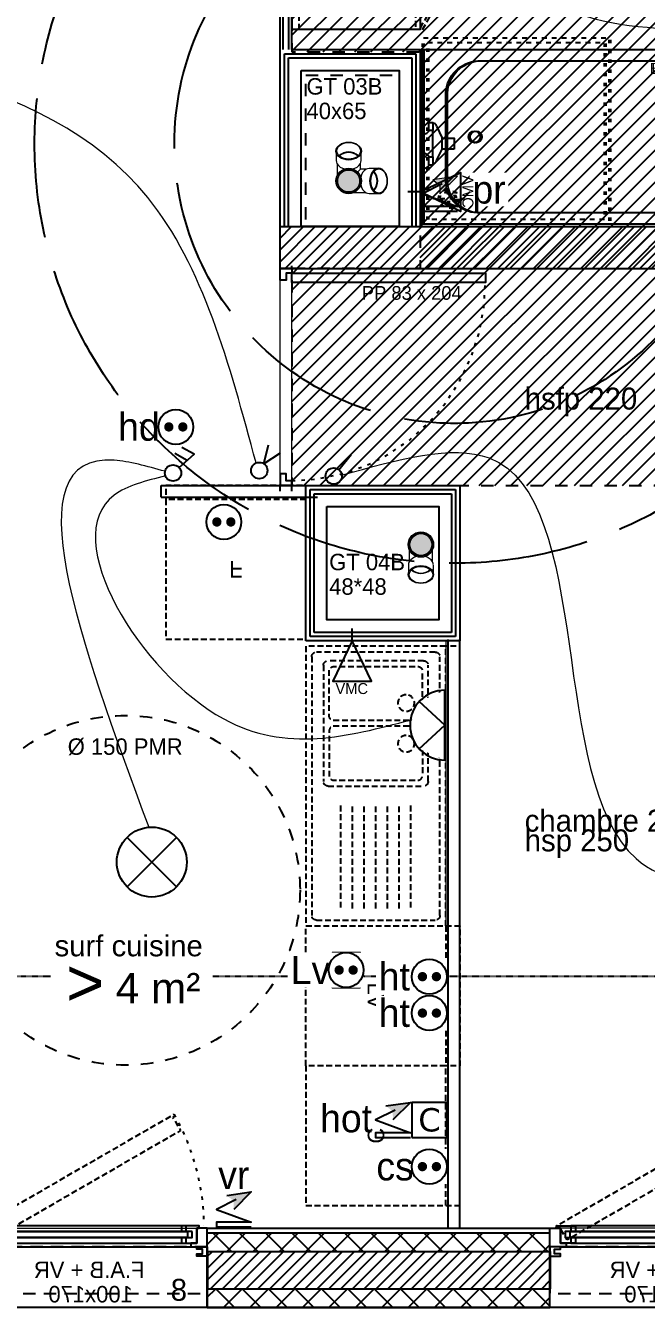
# Model space of a CAD drawing. Header units: centimetres. Extents: x -35664 to 50682, y -23001 to 23705.
# Drawn here: x 8851 to 9117, y 2192 to 2742 of the extents above; entities that cross this region are included whole.
import ezdxf

# ---------------------------------------------------------------- set-up
doc = ezdxf.new("R2010")
doc.units = ezdxf.units.CM
for name, pattern in [('ACAD_ISO02W100', [15, 12, -3]), ('ISO-03', [1.5, 0.6, -0.9]), ('Style de ligne -1', [0.41664, 0.20828, -0.20836]), ('Style de ligne -11', [0.347222, 0.20828, -0.138942]), ('Style de ligne -12', [0.164042, 0.054681, -0.109361]), ('Style de ligne -13', [0.147638, 0.098425, -0.049213]), ('Style de ligne -18', [0.164042, 0.054681, -0.109361]), ('Style de ligne -19', [0.166667, 0.055556, -0.111111]), ('Style de ligne -5', [0.20828, 0.069425, -0.138855]), ('VW-01', [0.41656, 0.20828, -0.20828])]:
    doc.linetypes.add(name, pattern=pattern)
for name, color, linetype in [('B aménagement intérieur', 252, 'Continuous'), ('B BATI-équipement-sanitaires', 252, 'Continuous'), ('B faience', 252, 'Style de ligne -11'), ('B Faux plafonds', 9, 'Continuous'), ('B Faux plafonds_Hatch', 9, 'Continuous'), ('B GÈnÈral_Hatch', 252, 'Continuous'), ('B Général', 252, 'Continuous'), ('C ANNOTATIONS-axes horizontaux', 252, 'Style de ligne -1'), ('C ANNOTATIONS-PMR', 252, 'Style de ligne -5'), ('C ANNOTATIONS-prestations', 252, 'Continuous'), ('C ANNOTATIONS-texte', 252, 'Continuous'), ('C ANNOTATIONS-textes-numérotation gaine', 252, 'ISO-03'), ('D SURFACES-shab', 252, 'Continuous'), ('F REMPLISSAGE-vert clair', 252, 'Continuous'), ('F REMPLISSAGE-vert foncé', 252, 'Continuous'), ('prlm-EAU-CHU', 42, 'Continuous'), ('prlm-EAU-EF', 161, 'Continuous'), ('prlm-EAU-EUEV', 25, 'Continuous'), ('prlm-GT', 242, 'Continuous'), ('prlm-MOD', 64, 'Continuous')]:
    doc.layers.add(name, color=color, linetype=linetype)
doc.layers.add('prlm-ELEC-CFO', color=1, linetype='Continuous', lineweight=25)
doc.layers.add('prlm-ZEROPLOT', color=254, linetype='Continuous', plot=False)
doc.styles.add('Eurostile', font='Eurosti.TTF')
doc.styles.add('Eurostile (bold)', font='Eurostib.TTF')
doc.styles.add('Eurostile (italic)', font='Eurostib.TTF')
doc.styles.add('prlm-elec-cfo', font='comic.ttf', dxfattribs={"height": 12})
doc.styles.add('prlm-sejc', font='arial.ttf', dxfattribs={"height": 20})
doc.styles.get("Standard").update_dxf_attribs({"font": 'isocp.shx', "height": 15})
pattern_1 = [(45, (0, 0), (-5.656854, 5.656854), []), (135, (0, 0), (5.656854, 5.656854), [])]
pattern_2 = [(45, (0, 0), (2.4253472, -2.6458333), [])]

# ---------------------------------------------------------------- blocks, each defined once
blk = doc.blocks.new('B 90.PP 80')
at = {"layer": 'B Général', "flags": 128}
blk.add_lwpolyline([(-43, 2.5), (-43, 85.5), (-39, 85.5), (-39, 2.5)], close=True, dxfattribs=at)
at = {"layer": 'B Général', "linetype": 'Style de ligne -18', "ltscale": 25.4, "flags": 128}
blk.add_lwpolyline([(46, 2.5), (45.27, 13.33), (43.1, 23.98), (39.53, 34.26), (34.61, 44), (28.44, 53.03), (21.1, 61.19), (12.74, 68.35), (3.5, 74.38), (-6.47, 79.18), (-17, 82.67), (-27.91, 84.79), (-39, 85.5)], dxfattribs=at)
at = {"layer": 'B Général', "linetype": 'Continuous', "flags": 128}
for points in [[(-45, 2.5), (-43, 2.5), (-43, 0), (-40, 0), (-40, -2.5), (-45, -2.5)], [(48, 2.5), (46, 2.5), (46, 0), (43, 0), (43, -2.5), (48, -2.5), (48, -2.5), (48, -2.5), (48, 1.79), (48, 1.79)]]:
    blk.add_lwpolyline(points, close=True, dxfattribs=at)
at = {"layer": 'C ANNOTATIONS-prestations', "insert": (-37.5, 32.5), "char_height": 5.8825, "attachment_point": 1, "rotation": 90, "line_spacing_factor": 0.894142, "style": 'Eurostile'}
blk.add_mtext('PP 83 x 204', dxfattribs=at)
blk = doc.blocks.new('B 90.Groupe-4-1')
at = {"layer": 'B Général', "linetype": 'Continuous'}
for centre, major_axis, ratio in [((0, -24.07), (32, 0), 0.65625), ((0, -6.97), (1.5, 0), 1), ((0, -17.15), (2.5, 0), 1)]:
    blk.add_ellipse(centre, major_axis=major_axis, ratio=ratio, dxfattribs=at)
for points in [[(-30.82, -18.37), (-20.7, -11.37), (-9.74, -11.32), (-4.71, -11.3), (0, -11.3)], [(30.82, -18.37), (20.7, -11.37), (9.74, -11.32), (4.71, -11.3), (0, -11.3)]]:
    blk.add_open_spline(points, degree=2, knots=[0, 0, 0, 1, 1, 2, 2, 2], dxfattribs=at)
blk.add_open_spline([(-30.45, -17.59), (-30.5, -17.61), (-30.55, -17.64)], degree=2, dxfattribs=at)
blk = doc.blocks.new('B 90.meuble vasque 80x60')
at = {"layer": 'B BATI-équipement-sanitaires', "linetype": 'Style de ligne -13', "ltscale": 25.4, "flags": 128}
for points in [[(-40, -3.07), (40, -3.07), (40, -53.07), (-40, -53.07)], [(-40, -56.07), (-5.36, -76.07), (-4.71, -74.94), (-39.35, -54.94)], [(40, -56.07), (5.36, -76.07), (4.71, -74.94), (39.35, -54.94)]]:
    blk.add_lwpolyline(points, close=True, dxfattribs=at)
at = {"layer": 'B BATI-équipement-sanitaires', "linetype": 'Style de ligne -13', "ltscale": 25.4}
for centre, start, end in [((-40, -56.07), 330, 0), ((40, -56.07), 180, 210)]:
    blk.add_arc(centre, 40, start, end, dxfattribs=at)
at = {"layer": 'B Général', "flags": 128}
blk.add_lwpolyline([(-40, 0), (40, 0), (40, -55), (-40, -55)], close=True, dxfattribs=at)
at = {"layer": 'B Général'}
blk.add_blockref('B 90.Groupe-4-1', (0, 0), dxfattribs=at)
at = {"layer": 'C ANNOTATIONS-prestations', "insert": (40, -53.07), "char_height": 4.706, "width": 80, "attachment_point": 9, "line_spacing_factor": 0.894142, "style": 'Eurostile'}
blk.add_mtext('meuble vasque 80x55', dxfattribs=at)
blk = doc.blocks.new('B 90.Rond 150_PMR')
at = {"layer": 'B Général', "linetype": 'VW-01', "ltscale": 25.4}
blk.add_circle((0, 0), 75, dxfattribs=at)
at = {"layer": 'B Général', "insert": (-61.5, 0), "char_height": 7.059, "attachment_point": 5, "rotation": 90, "line_spacing_factor": 0.894142, "style": 'Eurostile (italic)'}
blk.add_mtext('Ø 150 PMR', dxfattribs=at)
blk = doc.blocks.new('B 90.Cuisson')
at = {"layer": 'B Général', "linetype": 'Style de ligne -13', "ltscale": 25.4, "flags": 128}
blk.add_lwpolyline([(-30, 30), (-30, 36), (30, 36), (30, 30)], dxfattribs=at)
blk.add_lwpolyline([(-30, 30), (30, 30), (30, -30), (-30, -30)], close=True, dxfattribs=at)
at = {"layer": 'B Général', "insert": (0, 0), "char_height": 7.06, "attachment_point": 5, "line_spacing_factor": 0.894142, "style": 'Eurostile'}
blk.add_mtext('C', dxfattribs=at)
blk = doc.blocks.new('B 90.Frigo')
at = {"layer": 'B Général', "linetype": 'Style de ligne -13', "ltscale": 25.4, "flags": 128}
blk.add_lwpolyline([(-30, 30), (30, 30), (30, -30), (-30, -30)], close=True, dxfattribs=at)
blk.add_lwpolyline([(30, -30), (30, -36), (-30, -36), (-30, -30)], dxfattribs=at)
at = {"layer": 'B Général', "insert": (0, 0), "char_height": 7.06, "attachment_point": 5, "line_spacing_factor": 0.894142, "style": 'Eurostile'}
blk.add_mtext('F', dxfattribs=at)
blk = doc.blocks.new('B 90.Evier 120.60 T3 et +')
at = {"layer": 'B Général', "linetype": 'Style de ligne -13', "ltscale": 25.4}
for p, q in [((-57.5, -55.5), (-57.5, -4.5)), ((-55.5, -2.5), (55.5, -2.5)), ((57.5, -4.5), (57.5, -55.5)), ((0, -50.5), (0, -9.53)), ((2, -7.53), (51.79, -7.53)), ((18.98, -10), (18.98, -10)), ((53.79, -9.53), (53.79, -50.5)), ((-52.12, -15), (-7.88, -15)), ((-52.5, -20), (-7.5, -20)), ((-52.5, -25), (-7.5, -25)), ((-52.5, -30), (-7.5, -30)), ((-52.5, -35), (-7.5, -35)), ((-52.5, -40), (-7.5, -40)), ((25.65, -43.33), (25.65, -43.33)), ((-52.12, -45), (-7.88, -45)), ((51.79, -52.5), (2, -52.5)), ((9.17, -50), (9.17, -50)), ((55.5, -57.5), (-55.5, -57.5))]:
    blk.add_line(p, q, dxfattribs=at)
at = {"layer": 'B Général', "linetype": 'Style de ligne -13', "ltscale": 25.4, "flags": 128}
blk.add_lwpolyline([(-60, 0), (-60, 6), (60, 6), (60, 0)], dxfattribs=at)
blk.add_lwpolyline([(-60, 0), (60, 0), (60, -60), (-60, -60)], close=True, dxfattribs=at)
for points in [[(25.65, -12), (25.65, -48, -0.414212), (23.65, -50), (4.5, -50, -0.198914), (3.09, -49.41, -0.198914), (2.5, -48), (2.5, -12, -0.414214), (4.5, -10)], [(25.65, -12, 0.414212), (23.65, -10), (4.45, -10)], [(28.15, -12), (28.15, -48, 0.414212), (30.15, -50), (49.29, -50, 0.198914), (50.71, -49.41, 0.198914), (51.29, -48), (51.29, -12, 0.414214), (49.29, -10)], [(28.15, -12, -0.414212), (30.15, -10), (49.34, -10)]]:
    blk.add_lwpolyline(points, format="xyb", dxfattribs=at)
at = {"layer": 'B Général', "linetype": 'Style de ligne -13', "ltscale": 25.4}
for centre, start, end in [((-55.5, -4.5), 90, 180), ((55.5, -4.5), 0, 90), ((2, -9.53), 90, 180), ((51.79, -9.53), 0, 90), ((2, -50.5), 180, 270), ((51.79, -50.5), 270, 0), ((-55.5, -55.5), 180, 270), ((55.5, -55.5), 270, 0)]:
    blk.add_arc(centre, 2, start, end, dxfattribs=at)
for centre in [(18.15, -17), (35.65, -17)]:
    blk.add_ellipse(centre, major_axis=(3.54, 0), ratio=1, dxfattribs=at)
blk = doc.blocks.new('B 90.Groupe-17-1')
at = {"layer": 'B Général', "linetype": 'Style de ligne -19', "ltscale": 25.4}
for p, q in [((-29.11, -35.61), (-29.11, -22.61)), ((-22.61, -29.11), (-35.61, -29.11))]:
    blk.add_line(p, q, dxfattribs=at)
at = {"layer": 'B Général', "linetype": 'Style de ligne -19', "ltscale": 25.4, "flags": 128}
for points in [[(-40, -40), (-40, 40), (40, 40), (40, -40)], [(-38, -38), (-38, 38), (38, 38), (38, -38)]]:
    blk.add_lwpolyline(points, close=True, dxfattribs=at)
at = {"layer": 'B Général', "linetype": 'Style de ligne -19', "ltscale": 25.4}
for radius in [4, 3]:
    blk.add_circle((-29.11, -29.11), radius, dxfattribs=at)
blk = doc.blocks.new('B 90.Douche pointillée')
at = {"layer": 'B Général'}
blk.add_blockref('B 90.Groupe-17-1', (0, 0), dxfattribs=at)
blk = doc.blocks.new('B 90.Baignoire 75_170')
at = {"layer": 'B faience', "lineweight": 18, "flags": 128}
blk.add_lwpolyline([(-85, 38.5), (-85, -37.5), (86, -37.5)], dxfattribs=at)
at = {"layer": 'B Général', "linetype": 'Continuous', "flags": 128}
blk.add_lwpolyline([(-84, -36.5), (-84, 38.5), (86, 38.5), (86, -36.5)], close=True, dxfattribs=at)
blk.add_lwpolyline([(-74, -17.85), (-74, 19.85, -0.379059), (-60.25, 33.6), (62.5, 33.6, -0.377778), (76, 20.1), (76, -17.85, -0.374545), (62.25, -31.6), (-60.5, -31.6, -0.392593), (-74, -18.1)], format="xyb", close=True, dxfattribs=at)
at = {"layer": 'B Général', "linetype": 'Continuous'}
blk.add_circle((-61.7, 1), 2.5, dxfattribs=at)
at = {"layer": 'B Général'}
blk.add_blockref('B 90.Douche pointillée', (-44, 3.5), dxfattribs=at)
at = {"layer": 'C ANNOTATIONS-prestations', "insert": (62.5, 26.61), "char_height": 4.706, "width": 80, "attachment_point": 9, "line_spacing_factor": 0.894142, "style": 'Eurostile'}
blk.add_mtext('Baignoire 170x75', dxfattribs=at)
blk = doc.blocks.new('B 90.Lave Vaisselle')
at = {"layer": 'B Général', "linetype": 'Style de ligne -13', "ltscale": 25.4, "flags": 128}
blk.add_lwpolyline([(-30, 30), (-30, 36), (30, 36), (30, 30)], dxfattribs=at)
blk.add_lwpolyline([(-30, 30), (30, 30), (30, -30), (-30, -30)], close=True, dxfattribs=at)
at = {"layer": 'B Général', "insert": (0, 0), "char_height": 7.059, "attachment_point": 5, "line_spacing_factor": 0.894142, "style": 'Eurostile'}
blk.add_mtext('LV', dxfattribs=at)
blk = doc.blocks.new('B 90.VMC')
at = {"layer": 'B Général', "linetype": 'Style de ligne -1', "ltscale": 25.4}
blk.add_line((0, 10.77), (0, 17), dxfattribs=at)
at = {"layer": 'B Général', "linetype": 'Continuous', "flags": 128}
blk.add_lwpolyline([(0, 10.77), (-8.34, -6.52), (8.34, -6.52)], close=True, dxfattribs=at)
at = {"layer": 'C ANNOTATIONS-prestations', "insert": (-7.15, -7.39), "char_height": 4.706, "attachment_point": 1, "line_spacing_factor": 0.894142, "style": 'Eurostile'}
blk.add_mtext('VMC', dxfattribs=at)
blk = doc.blocks.new('B 90.T3 BS 102 (2D)')
at = {"layer": 'B Faux plafonds_Hatch', "linetype": 'Continuous'}
h = blk.add_hatch(dxfattribs=at)
h.set_pattern_fill('F_P__SOFFITE', color=256, style=0, pattern_type=2)
h.set_pattern_definition([(45, (0, 0.2205), (-3.527778, 3.30729), [])])
h.paths.add_polyline_path([(-20.53, 449.65), (-20.53, 320.95), (-25.53, 320.95), (-25.53, 385.95), (-110.99, 385.95), (-110.99, 190.25), (116.15, 190.25), (116.15, 155.25), (47.15, 155.25), (47.16, -0.29), (102.15, -0.29), (102.15, -93.29), (47.16, -93.29), (47.16, -186.29), (273.16, -186.29), (273.16, 315.95), (125.16, 315.95), (125.16, 449.65)])
at = {"layer": 'B faience', "lineweight": 18}
for p, q in [((53.16, -252.95), (113.16, -252.95)), ((113.16, -252.95), (113.16, -375.29))]:
    blk.add_line(p, q, dxfattribs=at)
at = {"layer": 'B Faux plafonds', "linetype": 'VW-01', "ltscale": 25.4, "flags": 128}
blk.add_lwpolyline([(-20.53, 449.65), (-20.53, 320.95), (-25.53, 320.95), (-25.53, 385.95), (-110.99, 385.95), (-110.99, 190.25), (116.15, 190.25), (116.15, 155.25), (47.15, 155.25), (47.16, -0.29), (102.15, -0.29), (102.15, -93.29), (47.16, -93.29), (47.16, -186.29), (273.16, -186.29), (273.16, 315.95), (125.16, 315.95), (125.16, 449.65)], close=True, dxfattribs=at)
at = {"layer": 'B Général', "linetype": 'Continuous'}
for p, q in [((42.16, 0.71), (42.16, 155.25)), ((47.16, 0.71), (47.16, 155.25)), ((42.16, -75.29), (42.16, 0.71)), ((42.16, 0.71), (42.16, 0.71)), ((47.16, 0.71), (102.16, 0.71)), ((102.16, 0.71), (102.16, -75.29)), ((51.16, -75.29), (51.16, -8.29)), ((51.16, -8.29), (93.16, -8.29)), ((93.16, -8.29), (93.16, -75.29)), ((42.16, -93.29), (42.16, -92.08)), ((42.16, -93.29), (42.16, -92.08)), ((47.16, -93.29), (42.16, -93.29)), ((47.16, -93.29), (47.16, -92.08)), ((47.16, -93.29), (47.16, -92.08)), ((-8.84, -186.29), (58.16, -186.29)), ((-8.84, -186.29), (58.16, -186.29)), ((-8.84, -191.29), (-8.84, -186.29)), ((42.16, -188.79), (42.16, -186.29)), ((47.16, -186.29), (42.16, -186.29)), ((42.16, -188.79), (42.16, -186.29)), ((47.16, -188.79), (47.16, -186.29)), ((47.16, -188.79), (47.16, -186.29)), ((53.16, -186.29), (119.16, -186.29)), ((53.16, -252.95), (53.16, -186.29)), ((119.16, -186.29), (119.16, -252.95)), ((-8.84, -191.29), (58.16, -191.29)), ((-8.84, -191.29), (58.16, -191.29)), ((62.16, -195.29), (110.16, -195.29)), ((62.16, -243.95), (62.16, -195.29)), ((110.16, -195.29), (110.16, -243.95)), ((110.16, -243.95), (62.16, -243.95)), ((119.16, -252.95), (53.16, -252.95)), ((114.16, -504.95), (114.16, -252.45)), ((114.16, -504.95), (114.16, -252.45)), ((119.16, -504.95), (119.16, -252.45)), ((119.16, -504.95), (119.16, -252.45))]:
    blk.add_line(p, q, dxfattribs=at)
at = {"layer": 'D SURFACES-shab', "lineweight": 18, "flags": 128}
for points in [[(42.16, -186.29), (42.16, 185.25), (-465.15, 185.25), (-465.15, -224.95), (-101.84, -224.95), (-101.84, -504.95), (114.16, -504.95), (114.16, -252.95), (53.16, -252.95), (53.16, -191.29), (-8.84, -191.29), (-8.84, -186.29)], [(102.16, 0.71), (47.16, 0.71), (47.16, 155.25), (116.16, 155.25), (116.16, 185.25), (273.16, 185.25), (273.16, -75.29), (102.16, -75.29)], [(119.16, -186.29), (47.16, -186.29), (47.16, -93.29), (273.16, -93.29), (273.16, -250.95), (503.16, -250.95), (503.16, -504.95), (119.16, -504.95)]]:
    blk.add_lwpolyline(points, close=True, dxfattribs=at)
at = {"layer": 'F REMPLISSAGE-vert clair'}
for p, q in [((43.46, 0.71), (43.46, 155.25)), ((45.86, 0.71), (45.86, 155.25)), ((43.96, -75.29), (43.96, -1.09)), ((43.96, -1.09), (100.36, -1.09)), ((45.76, -75.29), (45.76, -2.89)), ((45.76, -2.89), (98.56, -2.89)), ((98.56, -2.89), (98.56, -75.29)), ((100.36, -1.09), (100.36, -75.29)), ((54.96, -188.09), (117.36, -188.09)), ((54.96, -251.15), (54.96, -188.09)), ((56.76, -189.89), (115.56, -189.89)), ((56.76, -249.35), (56.76, -189.89)), ((115.56, -189.89), (115.56, -249.35)), ((117.36, -188.09), (117.36, -251.15)), ((117.36, -251.15), (54.96, -251.15)), ((115.56, -249.35), (56.76, -249.35))]:
    blk.add_line(p, q, dxfattribs=at)
at = {"layer": 'F REMPLISSAGE-vert clair', "linetype": 'Continuous'}
for p, q in [((51.16, -75.29), (51.16, -8.29)), ((51.16, -8.29), (93.16, -8.29)), ((93.16, -8.29), (93.16, -75.29)), ((62.16, -195.29), (110.16, -195.29)), ((62.16, -243.95), (62.16, -195.29)), ((110.16, -195.29), (110.16, -243.95)), ((110.16, -243.95), (62.16, -243.95))]:
    blk.add_line(p, q, dxfattribs=at)
at = {"layer": 'F REMPLISSAGE-vert foncé', "linetype": 'Continuous'}
for p, q in [((42.16, 0.71), (42.16, 155.25)), ((47.16, 0.71), (47.16, 155.25)), ((42.16, -75.29), (42.16, 0.71)), ((47.16, 0.71), (102.16, 0.71)), ((102.16, 0.71), (102.16, -75.29)), ((53.16, -186.29), (119.16, -186.29)), ((53.16, -252.95), (53.16, -186.29)), ((119.16, -186.29), (119.16, -252.95)), ((119.16, -252.95), (53.16, -252.95))]:
    blk.add_line(p, q, dxfattribs=at)
at = {"layer": 'F REMPLISSAGE-vert foncé'}
for p, q in [((43.46, 0.71), (43.46, 155.25)), ((45.86, 0.71), (45.86, 155.25)), ((43.96, -75.29), (43.96, -1.09)), ((43.96, -1.09), (100.36, -1.09)), ((100.36, -1.09), (100.36, -75.29)), ((54.96, -188.09), (117.36, -188.09)), ((54.96, -251.15), (54.96, -188.09)), ((117.36, -188.09), (117.36, -251.15)), ((117.36, -251.15), (54.96, -251.15))]:
    blk.add_line(p, q, dxfattribs=at)
at = {"layer": 'B Général'}
for name, p, rotation in [('B 90.meuble vasque 80x60', (47.16, 49.25), 90), ('B 90.PP 80', (44.66, -138.29), 270), ('B 90.Lave Vaisselle', (83.16, -405.29), 270)]:
    blk.add_blockref(name, p, dxfattribs=dict(at, rotation=rotation))
for name, p in [('B 90.Baignoire 75_170', (187.16, -37.79)), ('B 90.Baignoire 75_170', (187.84, -37.79)), ('B 90.VMC', (73, -263.72))]:
    blk.add_blockref(name, p, dxfattribs=at)
at = {"layer": 'B Général', "xscale": -1}
for name, p, rotation in [('B 90.VMC', (112.93, -60.4), 90), ('B 90.Frigo', (23.16, -222.29), 180), ('B 90.Evier 120.60 T3 et +', (113.16, -315.29), 270), ('B 90.Cuisson', (83.16, -465.29), 270)]:
    blk.add_blockref(name, p, dxfattribs=dict(at, rotation=rotation))
at = {"layer": 'C ANNOTATIONS-PMR', "ltscale": 25.4, "rotation": 270}
blk.add_blockref('B 90.Rond 150_PMR', (-24.34, -360), dxfattribs=at)
at = {"layer": 'C ANNOTATIONS-prestations', "char_height": 9.412, "attachment_point": 1, "line_spacing_factor": 0.894142, "style": 'Eurostile'}
for s, insert, width in [('hsfp 220', (147.02, -144.36), 61.1401), ('hsp 250', (147.02, -333.9), 106.0944)]:
    blk.add_mtext(s, dxfattribs=dict(at, insert=insert, width=width))
at = {"layer": 'C ANNOTATIONS-texte', "insert": (147.02, -319.79), "char_height": 9.412, "width": 125.983, "attachment_point": 1, "line_spacing_factor": 0.894142, "style": 'Eurostile'}
blk.add_mtext('chambre 2 12,8m{\\H0.6667x;\\S2^ ;}', dxfattribs=at)
blk = doc.blocks.new('B 90.F 100x170 (allège pleine + VR')
at = {"layer": 'B Général', "linetype": 'Continuous', "lineweight": 35}
for p, q in [((-50, 7), (-50, -9)), ((50, 7), (50, -9))]:
    blk.add_line(p, q, dxfattribs=at)
at = {"layer": 'B Général'}
blk.add_line((45, 9), (-45, 9), dxfattribs=at)
at = {"layer": 'B Général', "linetype": 'Style de ligne -13', "ltscale": 25.4, "flags": 128}
blk.add_lwpolyline([(-35.69, 65.82), (-36.19, 64.95), (-35.32, 64.45), (-38.57, 58.82), (42.63, 11.94), (45.88, 17.57), (46.75, 17.07), (47.25, 17.93)], close=True, dxfattribs=at)
at = {"layer": 'B Général', "flags": 128}
for points in [[(-43, 10.5), (-43, 9), (-50, 9), (-50, 17), (-45.5, 17), (-45.5, 10.5)], [(-41, 18), (41, 18), (41, 15.5), (-41, 15.5)], [(43, 10.5), (43, 9), (50, 9), (50, 17), (45.5, 17), (45.5, 10.5)], [(-43.5, 15.5), (43.5, 15.5), (43.5, 13), (-43.5, 13)], [(-41, 13), (41, 13), (41, 10.5), (-41, 10.5)], [(-50, 9), (-50, 5), (-45.5, 5), (-45.5, 6), (-48, 6), (-48, 8), (-45.5, 8), (-45.5, 9)], [(50, 9), (50, 5), (45.5, 5), (45.5, 6), (48, 6), (48, 8), (45.5, 8), (45.5, 9)]]:
    blk.add_lwpolyline(points, close=True, dxfattribs=at)
at = {"layer": 'B Général', "linetype": 'Continuous', "flags": 128}
for points in [[(-39, 15.5), (-41.5, 15.5), (-41.5, 13), (-39, 13), (-39, 10.5), (-45.5, 10.5), (-45.5, 17), (-46.5, 17), (-46.5, 18), (-39, 18)], [(39, 15.5), (41.5, 15.5), (41.5, 13), (39, 13), (39, 10.5), (45.5, 10.5), (45.5, 17), (46.5, 17), (46.5, 18), (39, 18)]]:
    blk.add_lwpolyline(points, close=True, dxfattribs=at)
at = {"layer": 'B Général', "linetype": 'Style de ligne -11', "ltscale": 25.4, "flags": 128}
blk.add_lwpolyline([(-50, 9), (50, 9), (50, -11), (-50, -11)], close=True, dxfattribs=at)
at = {"layer": 'B Général', "flags": 128}
blk.add_lwpolyline([(-50, -9), (-50, -17), (50, -17), (50, -9)], dxfattribs=at)
at = {"layer": 'B Général'}
blk.add_circle((47, 17.5), 0.5, dxfattribs=at)
at = {"layer": 'B Général', "linetype": 'Style de ligne -12', "ltscale": 25.4}
blk.add_arc((49, 17.5), 97.5, 150.2938, 179.7062, dxfattribs=at)
at = {"layer": 'B Général', "insert": (-23.11, 2.65), "char_height": 7.059, "attachment_point": 1, "line_spacing_factor": 0.894142, "style": 'Eurostile'}
blk.add_mtext('F.A.B + VR', dxfattribs=at)
at = {"layer": 'C ANNOTATIONS-prestations', "rotation": 360, "line_spacing_factor": 0.894142}
for s, insert, char_height, attachment_point, style in [('8', (-41.34, -4.77), 9.41, 1, 'Eurostile (bold)'), ('100x170', (0, -7.82), 7.059, 2, 'Eurostile')]:
    blk.add_mtext(s, dxfattribs=dict(at, insert=insert, char_height=char_height, attachment_point=attachment_point, style=style))
blk = doc.blocks.new('B 90.Groupe-22-1')
at = {"layer": 'B Général', "linetype": 'VW-01', "ltscale": 25.4, "flags": 128}
for points in [[(8970.8, 2721.15), (9010.8, 2721.15), (9010.8, 2656.15), (8970.8, 2656.15)], [(8979.8, 2536.15), (9027.8, 2536.15), (9027.8, 2487.49), (8979.8, 2487.49)]]:
    blk.add_lwpolyline(points, close=True, dxfattribs=at)
at = {"layer": 'C ANNOTATIONS-textes-numérotation gaine', "char_height": 7.059, "attachment_point": 1, "line_spacing_factor": 0.894142, "style": 'Eurostile'}
for s, insert, width in [('GT 03B\\P40x65', (8971.08, 2719.85), 39.7212), ('GT 04B\\P48*48', (8980.8, 2515.79), 46)]:
    blk.add_mtext(s, dxfattribs=dict(at, insert=insert, width=width))
blk = doc.blocks.new('xi.hot')
at = {"layer": 'prlm-ELEC-CFO', "lineweight": 5}
blk.add_hatch(color=0, dxfattribs=at).paths.add_polyline_path([(-3, 6), (-0.1, 3.7), (0, 0), (7.5, 7.5)])
at = {"layer": 'prlm-ELEC-CFO', "color": 0}
for points in [[(-3, 6), (7.5, 7.5), (0, 0)], [(0.95, 4.23), (-7.5, 0), (7.5, -5.5), (-7.5, -5.5), (-7.5, -7.5), (7.5, -7.5)]]:
    blk.add_lwpolyline(points, dxfattribs=at)
blk = doc.blocks.new('xi.PR')
at = {"layer": 'prlm-ELEC-CFO', "lineweight": 5}
blk.add_hatch(color=0, dxfattribs=at).paths.add_polyline_path([(-3, 6), (-0.1, 3.7), (0, 0), (7.5, 7.5)])
at = {"layer": 'prlm-ELEC-CFO', "color": 0, "lineweight": 5, "flags": 128}
blk.add_lwpolyline([(-3, 6), (-0.1, 3.7), (0, 0), (7.5, 7.5)], close=True, dxfattribs=at)
at = {"layer": 'prlm-ELEC-CFO', "color": 0}
blk.add_lwpolyline([(0.95, 4.23), (-7.5, 0), (7.5, -5.5), (-7.5, -5.5), (-7.5, -7.5), (7.5, -7.5)], dxfattribs=at)
blk = doc.blocks.new('xi.VR')
at = {"layer": 'prlm-ELEC-CFO', "lineweight": 5}
blk.add_hatch(color=0, dxfattribs=at).paths.add_polyline_path([(-3, 6), (-0.1, 3.7), (0, 0), (7.5, 7.5)])
at = {"layer": 'prlm-ELEC-CFO', "color": 0}
for points in [[(-3, 6), (7.5, 7.5), (0, 0)], [(0.95, 4.23), (-7.5, 0), (7.5, -5.5), (-7.5, -5.5), (-7.5, -7.5), (7.5, -7.5)]]:
    blk.add_lwpolyline(points, dxfattribs=at)
blk = doc.blocks.new('xi.PCS')
at = {"color": 0, "lineweight": 5}
blk.add_wipeout([(-7.5, -7.5), (7.5, -7.5), (7.5, 7.5), (-7.5, 7.5)], dxfattribs=at).dxf.layer = 'prlm-ELEC-CFO'
at = {"layer": 'prlm-ELEC-CFO', "color": 0, "linetype": 'ByBlock', "lineweight": 5, "const_width": 2}
for points in [[(-4, 0, 1), (-2, 0, 1)], [(2, 0, 1), (4, 0, 1)]]:
    blk.add_lwpolyline(points, format="xyb", close=True, dxfattribs=at)
at = {"layer": 'prlm-ELEC-CFO', "color": 0, "linetype": 'ByBlock', "lineweight": -2}
blk.add_circle((0, 0), 7.5, dxfattribs=at)
blk = doc.blocks.new('xi.SF32')
at = {"layer": 'prlm-ELEC-CFO', "color": 0, "flags": 128}
blk.add_lwpolyline([(-7.5, -7.5), (7.5, -7.5), (7.5, 7.5), (-7.5, 7.5)], close=True, dxfattribs=at)
at = {"layer": 'prlm-ELEC-CFO', "color": 0, "linetype": 'ByBlock', "insert": (0, 0), "char_height": 10, "width": 11.36, "attachment_point": 5}
blk.add_mtext('{\\fVerdana|b0|i0|c0|p34;C}', dxfattribs=at)
blk = doc.blocks.new('xi.LVrob')
at = {"layer": 'prlm-EAU-EF', "color": 0}
blk.add_lwpolyline([(-6, 7.5), (6, 7.5), (-6, -7.5), (6, -7.5)], close=True, dxfattribs=at)
blk = doc.blocks.new('xi.LV')
at = {"color": 0, "lineweight": 5}
blk.add_wipeout([(-7.5, -7.5), (7.5, -7.5), (7.5, 7.5), (-7.5, 7.5)], dxfattribs=at).dxf.layer = 'prlm-ELEC-CFO'
at = {"layer": 'prlm-ELEC-CFO', "color": 0, "linetype": 'ByBlock', "lineweight": 5, "const_width": 2}
for points in [[(-4, 0, 1), (-2, 0, 1)], [(2, 0, 1), (4, 0, 1)]]:
    blk.add_lwpolyline(points, format="xyb", close=True, dxfattribs=at)
at = {"layer": 'prlm-ELEC-CFO', "color": 0, "linetype": 'ByBlock', "lineweight": -2}
blk.add_circle((0, 0), 7.5, dxfattribs=at)
blk = doc.blocks.new('xi.PC')
at = {"color": 0, "lineweight": 5}
blk.add_wipeout([(-7.5, -7.5), (7.5, -7.5), (7.5, 7.5), (-7.5, 7.5)], dxfattribs=at).dxf.layer = 'prlm-ELEC-CFO'
at = {"layer": 'prlm-ELEC-CFO', "color": 0, "linetype": 'ByBlock', "lineweight": 5, "const_width": 2}
for points in [[(-4, 0, 1), (-2, 0, 1)], [(2, 0, 1), (4, 0, 1)]]:
    blk.add_lwpolyline(points, format="xyb", close=True, dxfattribs=at)
at = {"layer": 'prlm-ELEC-CFO', "color": 0, "linetype": 'ByBlock', "lineweight": -2}
blk.add_circle((0, 0), 7.5, dxfattribs=at)
blk = doc.blocks.new('xi.PCHT')
at = {"color": 0, "lineweight": 5}
blk.add_wipeout([(-7.5, -7.5), (7.5, -7.5), (7.5, 7.5), (-7.5, 7.5)], dxfattribs=at).dxf.layer = 'prlm-ELEC-CFO'
at = {"layer": 'prlm-ELEC-CFO', "color": 0, "linetype": 'ByBlock', "lineweight": 5, "const_width": 2}
for points in [[(-4, 0, 1), (-2, 0, 1)], [(2, 0, 1), (4, 0, 1)]]:
    blk.add_lwpolyline(points, format="xyb", close=True, dxfattribs=at)
at = {"layer": 'prlm-ELEC-CFO', "color": 0, "linetype": 'ByBlock', "lineweight": -2}
blk.add_circle((0, 0), 7.5, dxfattribs=at)
blk = doc.blocks.new('xi.PCHD')
at = {"color": 0, "lineweight": 5}
blk.add_wipeout([(-7.5, -7.5), (7.5, -7.5), (7.5, 7.5), (-7.5, 7.5)], dxfattribs=at).dxf.layer = 'prlm-ELEC-CFO'
at = {"layer": 'prlm-ELEC-CFO', "color": 0, "linetype": 'ByBlock', "lineweight": 5, "const_width": 2}
for points in [[(-4, 0, 1), (-2, 0, 1)], [(2, 0, 1), (4, 0, 1)]]:
    blk.add_lwpolyline(points, format="xyb", close=True, dxfattribs=at)
at = {"layer": 'prlm-ELEC-CFO', "color": 0, "linetype": 'ByBlock', "lineweight": -2}
blk.add_circle((0, 0), 7.5, dxfattribs=at)
blk = doc.blocks.new('xi.DA')
at = {"layer": 'prlm-ELEC-CFO', "color": 0}
for points in [[(0.61, -1.67), (7.04, 4.05), (1.81, 7.01)], [(4.05, 1.39), (-1.17, 4.34)]]:
    blk.add_lwpolyline(points, dxfattribs=at)
blk.add_circle((-2, -4), 3.5, dxfattribs=at)
blk = doc.blocks.new('xi.VV')
at = {"layer": 'prlm-ELEC-CFO', "color": 0}
blk.add_lwpolyline([(6.95, 3.42), (0.01, -1.13), (1.91, 6.95)], dxfattribs=at)
blk.add_circle((-2, -4), 3.5, dxfattribs=at)
blk = doc.blocks.new('xi.PTCE')
at = {"layer": 'prlm-ELEC-CFO', "color": 0}
for points in [[(-10.61, 10.61), (10.61, -10.61)], [(10.61, 10.61), (-10.61, -10.61)]]:
    blk.add_lwpolyline(points, dxfattribs=at)
at = {"layer": 'prlm-ELEC-CFO', "color": 0, "linetype": 'ByBlock'}
blk.add_circle((0, 0), 15, dxfattribs=at)
blk = doc.blocks.new('xi.ECAP')
at = {"color": 0}
blk.add_wipeout([(-15, 0), (-10.13, 11.06), (0, 15), (10.13, 11.06), (15, 0)], dxfattribs=at).dxf.layer = 'prlm-ELEC-CFO'
at = {"layer": 'prlm-ELEC-CFO', "color": 0, "linetype": 'ByBlock', "lineweight": -2, "flags": 128}
blk.add_lwpolyline([(15, 0, 1), (-15, 0)], format="xyb", close=True, dxfattribs=at)
at = {"layer": 'prlm-ELEC-CFO', "color": 0}
blk.add_lwpolyline([(-10.13, 11.06), (0, 0), (10.13, 11.06)], dxfattribs=at)
blk = doc.blocks.new('xi.4m²')
at = {"color": 0}
blk.add_wipeout([(-34.54, 20.54), (34.54, 20.54), (34.54, -20.54), (-34.54, -20.54)], dxfattribs=at).dxf.layer = 'prlm-ELEC-CFO'
at = {"layer": 'prlm-ELEC-CFO', "color": 0, "attachment_point": 6, "line_spacing_factor": 0.8, "style": 'prlm-sejc'}
for s, insert, char_height in [('surf cuisine', (30.36, 8.9), 9), ('4 m²', (29.31, -9.19), 13)]:
    blk.add_mtext(s, dxfattribs=dict(at, insert=insert, char_height=char_height))
at = {"layer": 'prlm-ELEC-CFO', "color": 0, "style": 'prlm-sejc', "flags": 8}
blk.add_attdef('?', (-28.3, -16.79), '', height=20, dxfattribs=at)
blk = doc.blocks.new('xi.dchrob')
at = {"layer": 'prlm-MOD', "color": 161}
for p, q in [((8.16, -2.3), (8.16, 2.3)), ((13.38, 1.16), (13.38, -1.16))]:
    blk.add_line(p, q, dxfattribs=at)
for points in [[(0, 10.66), (0, 4.16)], [(4.19, -5.66), (4.19, 5.66)], [(5.77, 7.56), (8.16, 2.38)], [(0, -4.16), (0, -10.66)], [(5.77, -7.26), (8.16, -2.37)]]:
    blk.add_lwpolyline(points, dxfattribs=at)
for points in [[(2.5, 9.16), (4.19, 9.16), (4.19, 5.66), (2.5, 5.66)], [(13.38, -2.37), (8.16, -2.37), (8.16, 2.38), (13.38, 2.38)], [(2.5, -5.66), (4.19, -5.66), (4.19, -9.16), (2.5, -9.16)]]:
    blk.add_lwpolyline(points, close=True, dxfattribs=at)
for centre, radius, start, end in [((0, 7.41), 3.25, 32.579, 90), ((0, 7.41), 3.25, 270, 327.421), ((4.65, 7.56), 1.13, 0, 114.0743), ((0, -7.41), 3.25, 32.579, 90), ((0, -7.41), 3.25, 270, 327.421), ((4.65, -7.26), 1.13, 245.9257, 360)]:
    blk.add_arc(centre, radius, start, end, dxfattribs=at)
at = {"layer": 'prlm-ZEROPLOT', "color": 253, "linetype": 'ACAD_ISO02W100', "ltscale": 5}
for radius in [180, 120]:
    blk.add_circle((13.38, 0), radius, dxfattribs=at)
blk = doc.blocks.new('xi.SA')
at = {"layer": 'prlm-ELEC-CFO', "color": 0}
blk.add_lwpolyline([(0.2, -1.28), (5.5, 5.28)], dxfattribs=at)
blk.add_circle((-2, -4), 3.5, dxfattribs=at)
blk = doc.blocks.new('xi.cee3')
at = {"layer": 'prlm-EAU-CHU', "color": 0, "lineweight": 13}
for p, q in [((-5.34, 12.09), (-5.34, 8.77)), ((5.34, 8.77), (5.34, 12.09)), ((-5, 7.43), (-5, 2.17)), ((5, 5), (5, 7.43)), ((5, 5), (3.85, 3.85)), ((7.43, 5), (5, 5)), ((12.09, 5.34), (8.77, 5.34)), ((2.17, -5), (7.43, -5)), ((8.77, -5.34), (12.09, -5.34))]:
    blk.add_line(p, q, dxfattribs=at)
for radius in [5.45, 4.69]:
    blk.add_circle((0, 0), radius, dxfattribs=at)
for centre, radius, start, end in [((0, 6.15), 6.29, 48.8644, 131.1356), ((0, 6.35), 5.87, 47.8311, 131.8233), ((-2.66, 8.75), 2.68, 180.4039, 207.2524), ((-0.74, 10.12), 5.03, 211.1457, 259.1022), ((0.74, 10.12), 5.03, 280.8978, 328.8543), ((2.66, 8.75), 2.68, 332.7476, 359.5961), ((10.12, 0.74), 5.03, 121.1457, 169.1022), ((8.75, 2.66), 2.68, 90.4039, 117.2524), ((6.35, 0), 5.87, 318.1767, 42.1689), ((6.15, 0), 6.29, 318.8644, 41.1356), ((10.12, -0.74), 5.03, 190.8978, 238.8543), ((8.75, -2.66), 2.68, 242.7476, 269.5961)]:
    blk.add_arc(centre, radius, start, end, dxfattribs=at)
for centre, major_axis, ratio in [((0, 12.84), (5.44, 0), 0.708306), ((0, 12.94), (5.05, 0), 0.707331)]:
    blk.add_ellipse(centre, major_axis=major_axis, ratio=ratio, dxfattribs=at)
at = {"layer": 'prlm-EAU-CHU', "color": 0, "lineweight": 13, "extrusion": (0, 0, -1)}
for centre, major_axis, ratio in [((12.84, 0), (0, 5.44), 0.708306), ((12.94, 0), (0, 5.05), 0.707331)]:
    blk.add_ellipse(centre, major_axis=major_axis, ratio=ratio, dxfattribs=at)
blk = doc.blocks.new('xi.cee1')
at = {"layer": 'prlm-EAU-CHU', "color": 0, "lineweight": 13}
for p, q in [((7.43, 5), (2.17, 5)), ((12.09, 5.34), (8.77, 5.34)), ((2.17, -5), (7.43, -5)), ((8.77, -5.34), (12.09, -5.34))]:
    blk.add_line(p, q, dxfattribs=at)
for radius in [5.45, 4.69]:
    blk.add_circle((0, 0), radius, dxfattribs=at)
for centre, radius, start, end in [((10.09, 0.78), 4.99, 122.4397, 169.5051), ((8.79, 2.49), 2.86, 90.508, 118.9381), ((6.35, 0), 5.87, 317.8112, 42.1667), ((6.14, 0), 6.3, 318.9248, 41.0752), ((10.09, -0.78), 4.99, 190.4949, 237.5603), ((8.79, -2.49), 2.86, 241.0619, 269.492)]:
    blk.add_arc(centre, radius, start, end, dxfattribs=at)
for centre, major_axis, ratio in [((12.84, 0), (0, -5.44), 0.708306), ((12.94, 0), (0, -5.05), 0.707331)]:
    blk.add_ellipse(centre, major_axis=major_axis, ratio=ratio, dxfattribs=at)
blk = doc.blocks.new('xi.eu')
at = {"layer": 'prlm-EAU-EUEV', "linetype": 'ByBlock', "lineweight": -2}
h = blk.add_hatch(color=0, dxfattribs=at)
edge = h.paths.add_edge_path()
edge.add_arc((0, 0), 5, 0, 360)
at = {"layer": 'prlm-EAU-EUEV', "color": 0, "linetype": 'ByBlock', "lineweight": 5}
blk.add_circle((0, 0), 5, dxfattribs=at)

msp = doc.modelspace()

# ---------------------------------------------------------------- hatches: boundary and pattern name
at = {"layer": 'B GÈnÈral_Hatch', "linetype": 'Continuous'}
h = msp.add_hatch(dxfattribs=at)
h.set_pattern_fill('50_BETON', color=256, style=0, pattern_type=2)
h.set_pattern_definition(pattern_2)
h.paths.add_polyline_path([(9190.796, 2638.15), (9190.796, 2656.15), (8959.795, 2656.15), (8959.795, 2638.15)])
h = msp.add_hatch(dxfattribs=at)
h.set_pattern_fill('02_ISOLANT', color=256, style=0, pattern_type=2)
h.set_pattern_definition(pattern_1)
h.paths.add_polyline_path([(8928.485, 2224.491), (8928.485, 2216.491), (9075.473, 2216.491), (9075.473, 2224.491)])
h = msp.add_hatch(dxfattribs=at)
h.set_pattern_fill('50_BETON', color=256, style=0, pattern_type=2)
h.set_pattern_definition(pattern_2)
h.paths.add_polyline_path([(8928.485, 2216.491), (8928.485, 2200.491), (9075.473, 2200.491), (9075.473, 2216.491)])
h = msp.add_hatch(dxfattribs=at)
h.set_pattern_fill('02_ISOLANT', color=256, style=0, pattern_type=2)
h.set_pattern_definition(pattern_1)
h.paths.add_polyline_path([(8928.485, 2200.491), (8928.485, 2192.491), (9075.473, 2192.491), (9075.473, 2200.491)])

# ---------------------------------------------------------------- linework, layer by layer
at = {"layer": 'B Général', "linetype": 'Continuous', "lineweight": 18}
for p, q in [((8959.795, 2656.15), (9190.796, 2656.15)), ((8959.795, 2638.15), (9190.796, 2638.15)), ((8928.485, 2216.491), (9075.473, 2216.491)), ((8928.485, 2200.491), (9075.473, 2200.491))]:
    msp.add_line(p, q, dxfattribs=at)
at = {"layer": 'B Général', "linetype": 'Continuous'}
for p, q in [((8959.795, 2656.15), (9190.796, 2656.15)), ((8959.795, 2638.15), (8959.795, 2656.15)), ((8959.795, 2638.15), (9190.796, 2638.15)), ((8928.485, 2226.491), (9075.473, 2226.491)), ((8928.485, 2226.491), (9075.473, 2226.491)), ((8928.485, 2192.491), (8928.485, 2226.491)), ((8928.485, 2224.491), (9075.473, 2224.491)), ((8928.485, 2224.491), (9075.473, 2224.491)), ((9075.473, 2192.491), (9075.473, 2226.491)), ((8928.485, 2216.491), (9075.473, 2216.491)), ((8928.485, 2200.491), (9075.473, 2200.491)), ((8928.485, 2192.491), (9075.473, 2192.491)), ((8928.485, 2192.491), (9075.473, 2192.491))]:
    msp.add_line(p, q, dxfattribs=at)
at = {"layer": 'C ANNOTATIONS-axes horizontaux'}
msp.add_line((12370.813, 2334.491), (7910.813, 2334.491), dxfattribs=at)
msp.add_line((12370.813, 2334.491), (7910.813, 2334.491), dxfattribs=at)
at = {"layer": 'prlm-ELEC-CFO', "lineweight": 13}
for points in [[(9062.33, 2789.892), (9075.086, 2756.591), (9129.286, 2740.737)], [(8910.392, 2551.195), (8888.598, 2555.917), (8903.381, 2398.478)]]:
    msp.add_spline(points, degree=3, dxfattribs=at)
at = {"layer": 'prlm-GT'}
for points in [[(8968.795, 2723.15), (9010.797, 2723.15), (9010.797, 2656.15), (8968.795, 2656.15)], [(8979.796, 2536.15), (9027.796, 2536.15), (9027.796, 2487.491), (8979.796, 2487.491)]]:
    msp.add_lwpolyline(points, close=True, dxfattribs=at)
at = {"layer": 'prlm-ZEROPLOT'}
msp.add_lwpolyline([(8418.485, 4917.388), (10859.388, 4917.388), (10859.389, 3517.39), (9818.485, 3517.39), (9818.485, 2192.491), (8418.485, 2192.491)], close=True, dxfattribs=at)

# ---------------------------------------------------------------- block references
at = {"layer": 'B aménagement intérieur'}
msp.add_blockref('B 90.T3 BS 102 (2D)', (8917.639, 2731.44), dxfattribs=at)
at = {"layer": 'B Général', "xscale": -1}
for p in [(8878.485, 2209.491), (9125.473, 2209.491)]:
    msp.add_blockref('B 90.F 100x170 (allège pleine + VR', p, dxfattribs=at)
at = {"layer": 'C ANNOTATIONS-textes-numérotation gaine'}
msp.add_blockref('B 90.Groupe-22-1', (0, 0), dxfattribs=at)
at = {"layer": 'prlm-EAU-CHU'}
msp.add_blockref('xi.cee3', (8989.159, 2675.741), dxfattribs=at)
at = {"layer": 'prlm-EAU-CHU', "rotation": 270}
msp.add_blockref('xi.cee1', (9020.138, 2519.754), dxfattribs=at)
at = {"layer": 'prlm-EAU-EF'}
msp.add_blockref('xi.LVrob', (8988.074, 2337.199), dxfattribs=at)
at = {"layer": 'prlm-EAU-EUEV'}
for p in [(8989.159, 2675.741), (9020.138, 2519.754)]:
    msp.add_blockref('xi.eu', p, dxfattribs=at)
at = {"layer": 'prlm-ELEC-CFO'}
for name, p in [('xi.PR', (9028.301, 2670.243)), ('xi.VV', (8952.794, 2555.521)), ('xi.SA', (8984.759, 2553.15)), ('xi.PTCE', (8904.694, 2383.536)), ('xi.SF32', (9023.796, 2272.872))]:
    msp.add_blockref(name, p, dxfattribs=at)

# ---------------------------------------------------------------- next in the draw order: block references
msp.add_blockref('xi.PC', (8935.613, 2529.452), dxfattribs=at)
msp.add_blockref('xi.4m²', (8896.231, 2338.64), dxfattribs=at).add_auto_attribs({'?': '>'})

# ---------------------------------------------------------------- next in the draw order: texts
at = {"layer": 'prlm-EAU-EF', "lineweight": 20, "insert": (8972.791, 2337.199), "char_height": 12, "attachment_point": 5, "line_spacing_factor": 0.8, "style": 'prlm-elec-cfo', "bg_fill": 3, "box_fill_scale": 1.1, "bg_fill_color": 256, "bg_fill_transparency": 0}
msp.add_mtext('Lv', dxfattribs=at)
at = {"layer": 'prlm-ELEC-CFO', "lineweight": 20, "char_height": 12, "line_spacing_factor": 0.8, "style": 'prlm-elec-cfo', "bg_fill": 3, "bg_fill_color": 256, "bg_fill_transparency": 0}
for s, insert, attachment_point, box_fill_scale in [('pr', (9049.364, 2670.243), 5, 1.1), ('hd', (8899.186, 2570.216), 5, 1.1), ('ht', (9008.72, 2318.745), 5, 1.1), ('hot', (8988.039, 2279.595), 2, 0.95), ('cs', (9009.051, 2252.872), 5, 1.1), ('vr', (8939.894, 2249.208), 5, 1.1)]:
    msp.add_mtext(s, dxfattribs=dict(at, insert=insert, attachment_point=attachment_point, box_fill_scale=box_fill_scale))

# ---------------------------------------------------------------- next in the draw order: linework, layer by layer
at = {"layer": 'prlm-ELEC-CFO', "lineweight": 13}
msp.add_spline([(8910.536, 2549.223), (8888.598, 2540.98), (8935.567, 2444.958), (9015.637, 2444.458)], degree=3, dxfattribs=at)

# ---------------------------------------------------------------- next in the draw order: block references
at = {"layer": 'prlm-ELEC-CFO'}
for name, p in [('xi.PCHD', (8915.018, 2570.216)), ('xi.PCHT', (9023.796, 2318.745)), ('xi.hot', (9008.149, 2272.917)), ('xi.PCS', (9023.796, 2252.872)), ('xi.VR', (8939.894, 2234.491))]:
    msp.add_blockref(name, p, dxfattribs=at)

# ---------------------------------------------------------------- next in the draw order: texts
at = {"layer": 'prlm-ELEC-CFO', "lineweight": 20, "insert": (8972.791, 2337.199), "char_height": 12, "attachment_point": 5, "line_spacing_factor": 0.8, "style": 'prlm-elec-cfo', "bg_fill": 3, "box_fill_scale": 1.1, "bg_fill_color": 256, "bg_fill_transparency": 0}
msp.add_mtext('Lv', dxfattribs=at)

# ---------------------------------------------------------------- next in the draw order: linework, layer by layer
at = {"layer": 'prlm-ELEC-CFO', "lineweight": 13}
msp.add_spline([(8949.472, 2554.761), (8903.002, 2668.613), (8684.525, 2740.879)], degree=3, dxfattribs=at)

# ---------------------------------------------------------------- next in the draw order: block references
at = {"layer": 'prlm-ELEC-CFO'}
for name, p in [('xi.DA', (8915.812, 2554.454)), ('xi.LV', (8988.074, 2337.199))]:
    msp.add_blockref(name, p, dxfattribs=at)
at = {"layer": 'prlm-ELEC-CFO', "rotation": 90}
msp.add_blockref('xi.ECAP', (9030.473, 2442.25), dxfattribs=at)
at = {"layer": 'prlm-MOD'}
msp.add_blockref('xi.dchrob', (9021.06, 2691.725), dxfattribs=at)

# ---------------------------------------------------------------- next in the draw order: texts
at = {"layer": 'prlm-ELEC-CFO', "lineweight": 20, "insert": (9008.72, 2334.369), "char_height": 12, "attachment_point": 5, "line_spacing_factor": 0.8, "style": 'prlm-elec-cfo', "bg_fill": 3, "box_fill_scale": 1.1, "bg_fill_color": 256, "bg_fill_transparency": 0}
msp.add_mtext('ht', dxfattribs=at)

# ---------------------------------------------------------------- next in the draw order: linework, layer by layer
at = {"layer": 'prlm-ELEC-CFO', "lineweight": 13}
msp.add_spline([(8986.236, 2549.554), (9049.464, 2556.914), (9112.51, 2385.012), (9219.326, 2386.019)], degree=3, dxfattribs=at)

# ---------------------------------------------------------------- next in the draw order: block references
at = {"layer": 'prlm-ELEC-CFO'}
msp.add_blockref('xi.PCHT', (9023.796, 2334.369), dxfattribs=at)

doc.saveas('drawing.dxf')
